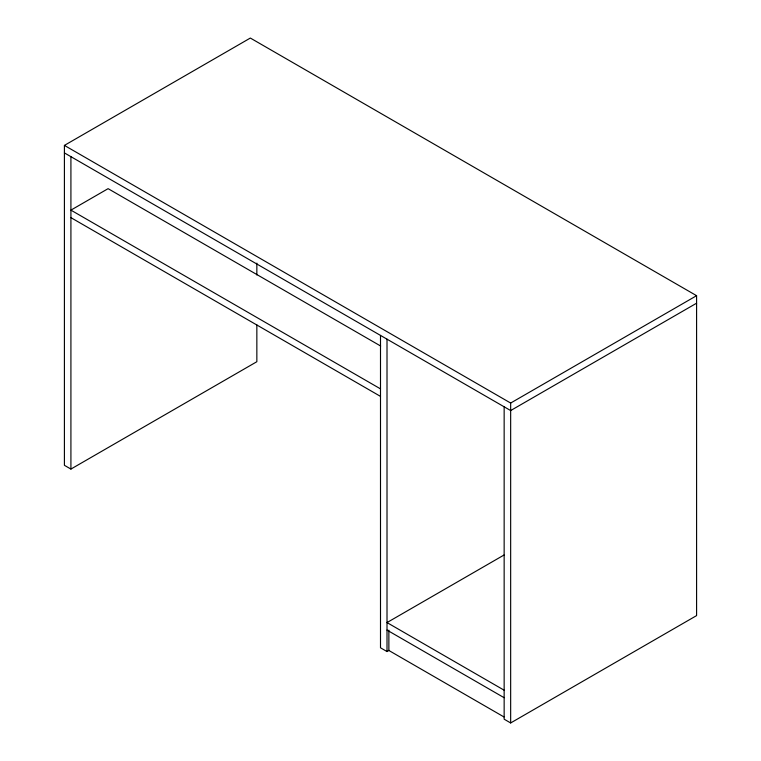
<?xml version="1.0" encoding="UTF-8"?>
<svg xmlns="http://www.w3.org/2000/svg" width="761" height="761" viewBox="0 0 761 761"><rect width="100%" height="100%" fill="white"/><g stroke="black" fill="none" stroke-linecap="round" stroke-linejoin="round"><path stroke-width="1.14" d="M256.847 324.89L256.847 361.713L70.916 469.071L64.409 465.313L64.409 145.399L250.34 38.05L696.591 295.687L696.591 615.601L510.66 722.95L504.153 719.193L504.153 406.802M64.409 145.399L510.66 403.045L696.591 295.687M696.591 303.201L510.66 410.56L64.409 152.913M504.01 555.026L387.007 622.574L504.153 690.208M380.5 335.411L380.5 647.801L387.007 651.559L389.061 650.379M380.662 346.027L108.1 188.661L70.916 210.131L380.5 388.871M70.916 217.646L380.5 396.386M387.007 630.089L504.153 697.723M503.953 716.929L388.871 650.484L388.871 630.146M510.66 403.045L510.66 722.95M387.007 339.168L387.007 651.559M256.847 263.125L256.847 275.006M70.916 156.671L70.916 469.071"/></g></svg>
